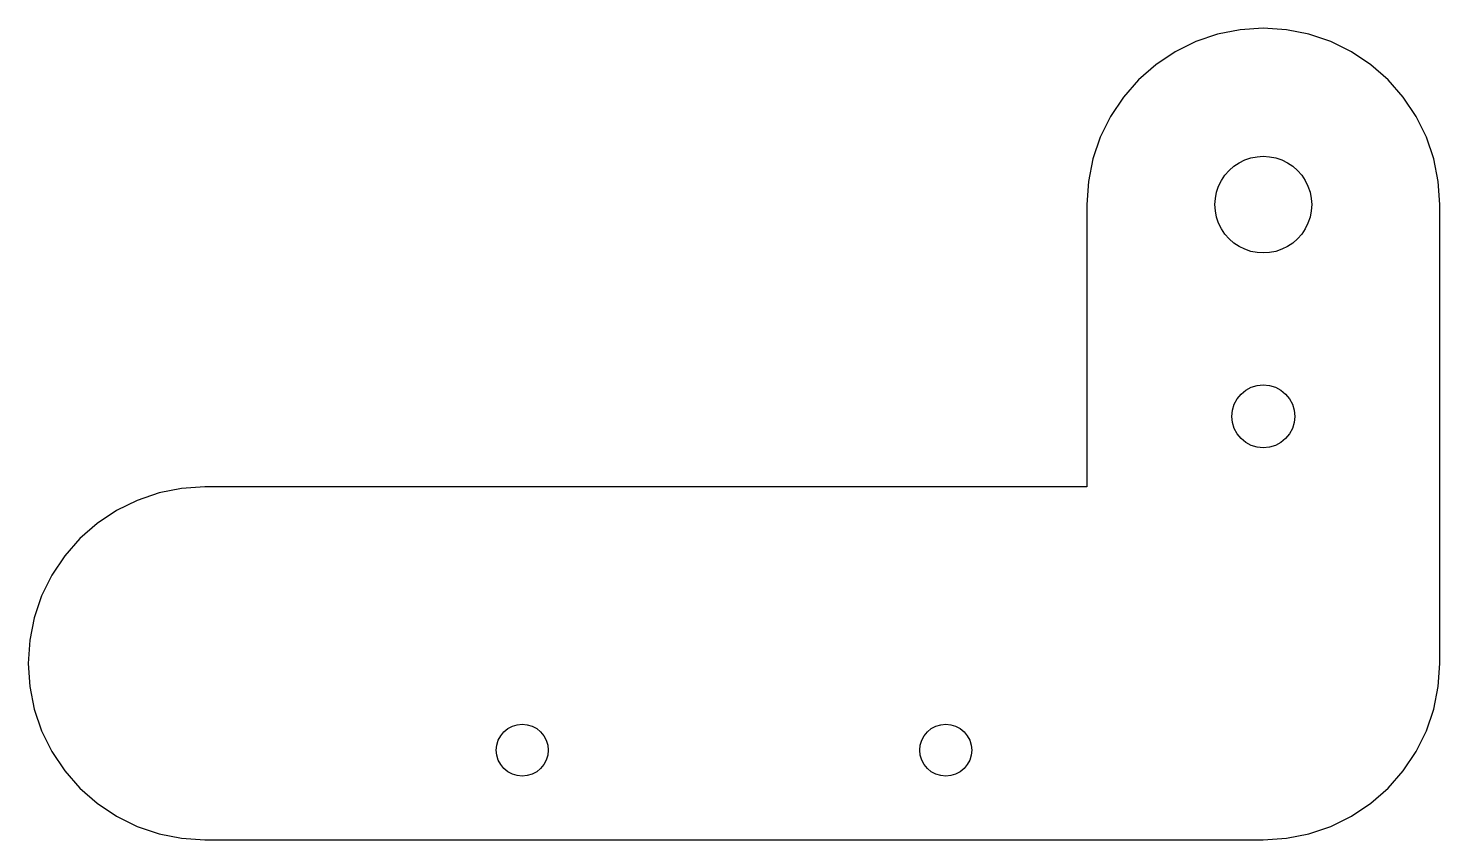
# Model space of a CAD drawing. Header units: millimetres. Extents: x 0 to 400, y 0 to 230.
import ezdxf

# ---------------------------------------------------------------- set-up
doc = ezdxf.new("R2010")
doc.units = ezdxf.units.MM

msp = doc.modelspace()

# ---------------------------------------------------------------- linework, layer by layer
for p, q in [((337.059, 228.296), (330.866, 226.194)), ((343.474, 229.572), (337.059, 228.296)), ((350, 230), (343.474, 229.572)), ((356.526, 229.572), (350, 230)), ((362.941, 228.296), (356.526, 229.572)), ((369.134, 226.194), (362.941, 228.296)), ((330.866, 226.194), (325, 223.301)), ((375, 223.301), (369.134, 226.194)), ((325, 223.301), (319.562, 219.668)), ((380.438, 219.668), (375, 223.301)), ((319.562, 219.668), (314.645, 215.355)), ((385.355, 215.355), (380.438, 219.668)), ((314.645, 215.355), (310.332, 210.438)), ((389.668, 210.438), (385.355, 215.355)), ((310.332, 210.438), (306.699, 205)), ((393.301, 205), (389.668, 210.438)), ((306.699, 205), (303.806, 199.134)), ((396.194, 199.134), (393.301, 205)), ((303.806, 199.134), (301.704, 192.941)), ((398.296, 192.941), (396.194, 199.134)), ((301.704, 192.941), (300.428, 186.526)), ((343.15, 191.865), (344.757, 192.657)), ((344.757, 192.657), (346.454, 193.233)), ((346.454, 193.233), (348.212, 193.583)), ((348.212, 193.583), (350, 193.7)), ((350, 193.7), (351.788, 193.583)), ((351.788, 193.583), (353.546, 193.233)), ((353.546, 193.233), (355.243, 192.657)), ((355.243, 192.657), (356.85, 191.865)), ((399.572, 186.526), (398.296, 192.941)), ((338.135, 186.85), (339.131, 188.34)), ((339.131, 188.34), (340.313, 189.687)), ((340.313, 189.687), (341.66, 190.869)), ((341.66, 190.869), (343.15, 191.865)), ((356.85, 191.865), (358.34, 190.869)), ((358.34, 190.869), (359.687, 189.687)), ((359.687, 189.687), (360.869, 188.34)), ((360.869, 188.34), (361.865, 186.85)), ((300.428, 186.526), (300, 180)), ((336.767, 183.546), (337.343, 185.243)), ((337.343, 185.243), (338.135, 186.85)), ((361.865, 186.85), (362.657, 185.243)), ((362.657, 185.243), (363.233, 183.546)), ((400, 180), (399.572, 186.526)), ((300, 180), (300, 100)), ((336.3, 180), (336.417, 181.788)), ((336.417, 178.212), (336.3, 180)), ((336.417, 181.788), (336.767, 183.546)), ((363.233, 183.546), (363.583, 181.788)), ((363.583, 181.788), (363.7, 180)), ((363.7, 180), (363.583, 178.212)), ((400, 50), (400, 180)), ((336.767, 176.454), (336.417, 178.212)), ((337.343, 174.757), (336.767, 176.454)), ((363.233, 176.454), (362.657, 174.757)), ((363.583, 178.212), (363.233, 176.454)), ((338.135, 173.15), (337.343, 174.757)), ((339.131, 171.66), (338.135, 173.15)), ((361.865, 173.15), (360.869, 171.66)), ((362.657, 174.757), (361.865, 173.15)), ((340.313, 170.313), (339.131, 171.66)), ((341.66, 169.131), (340.313, 170.313)), ((343.15, 168.135), (341.66, 169.131)), ((344.757, 167.343), (343.15, 168.135)), ((356.85, 168.135), (355.243, 167.343)), ((358.34, 169.131), (356.85, 168.135)), ((359.687, 170.313), (358.34, 169.131)), ((360.869, 171.66), (359.687, 170.313)), ((346.454, 166.767), (344.757, 167.343)), ((348.212, 166.417), (346.454, 166.767)), ((350, 166.3), (348.212, 166.417)), ((351.788, 166.417), (350, 166.3)), ((353.546, 166.767), (351.788, 166.417)), ((355.243, 167.343), (353.546, 166.767)), ((345.035, 127.431), (346.58, 128.257)), ((346.58, 128.257), (348.256, 128.766)), ((348.256, 128.766), (350, 128.938)), ((350, 128.938), (351.744, 128.766)), ((351.744, 128.766), (353.42, 128.257)), ((353.42, 128.257), (354.965, 127.431)), ((341.743, 123.42), (342.569, 124.965)), ((342.569, 124.965), (343.68, 126.32)), ((343.68, 126.32), (345.035, 127.431)), ((354.965, 127.431), (356.32, 126.32)), ((356.32, 126.32), (357.431, 124.965)), ((357.431, 124.965), (358.257, 123.42)), ((341.062, 120), (341.234, 121.744)), ((341.234, 118.256), (341.062, 120)), ((341.234, 121.744), (341.743, 123.42)), ((358.257, 123.42), (358.766, 121.744)), ((358.766, 121.744), (358.938, 120)), ((358.938, 120), (358.766, 118.256)), ((341.743, 116.58), (341.234, 118.256)), ((342.569, 115.035), (341.743, 116.58)), ((358.257, 116.58), (357.431, 115.035)), ((358.766, 118.256), (358.257, 116.58)), ((343.68, 113.68), (342.569, 115.035)), ((345.035, 112.569), (343.68, 113.68)), ((346.58, 111.743), (345.035, 112.569)), ((354.965, 112.569), (353.42, 111.743)), ((356.32, 113.68), (354.965, 112.569)), ((357.431, 115.035), (356.32, 113.68)), ((348.256, 111.234), (346.58, 111.743)), ((350, 111.062), (348.256, 111.234)), ((351.744, 111.234), (350, 111.062)), ((353.42, 111.743), (351.744, 111.234)), ((50, 100), (43.4737, 99.5722)), ((300, 100), (50, 100)), ((30.8658, 96.194), (25, 93.3013)), ((37.059, 98.2963), (30.8658, 96.194)), ((43.4737, 99.5722), (37.059, 98.2963)), ((25, 93.3013), (19.5619, 89.6677)), ((19.5619, 89.6677), (14.6447, 85.3553)), ((14.6447, 85.3553), (10.3323, 80.4381)), ((10.3323, 80.4381), (6.69873, 75)), ((6.69873, 75), (3.80602, 69.1342)), ((3.80602, 69.1342), (1.70371, 62.941)), ((1.70371, 62.941), (0.42776, 56.5263)), ((0.42776, 56.5263), (0, 50)), ((0, 50), (0.42776, 43.4737)), ((399.572, 43.4737), (400, 50)), ((0.42776, 43.4737), (1.70371, 37.059)), ((398.296, 37.059), (399.572, 43.4737)), ((1.70371, 37.059), (3.80602, 30.8658)), ((396.194, 30.8658), (398.296, 37.059)), ((135.917, 31.5113), (137.187, 32.1905)), ((137.187, 32.1905), (138.566, 32.6088)), ((138.566, 32.6088), (140, 32.75)), ((140, 32.75), (141.434, 32.6088)), ((141.434, 32.6088), (142.813, 32.1905)), ((142.813, 32.1905), (144.083, 31.5113)), ((255.917, 31.5113), (257.187, 32.1905)), ((257.187, 32.1905), (258.566, 32.6088)), ((258.566, 32.6088), (260, 32.75)), ((260, 32.75), (261.434, 32.6088)), ((261.434, 32.6088), (262.813, 32.1905)), ((262.813, 32.1905), (264.083, 31.5113)), ((3.80602, 30.8658), (6.69873, 25)), ((132.791, 26.8339), (133.209, 28.2127)), ((133.209, 28.2127), (133.889, 29.4834)), ((133.889, 29.4834), (134.803, 30.5972)), ((134.803, 30.5972), (135.917, 31.5113)), ((144.083, 31.5113), (145.197, 30.5972)), ((145.197, 30.5972), (146.111, 29.4834)), ((146.111, 29.4834), (146.791, 28.2127)), ((146.791, 28.2127), (147.209, 26.8339)), ((252.791, 26.8339), (253.209, 28.2127)), ((253.209, 28.2127), (253.889, 29.4834)), ((253.889, 29.4834), (254.803, 30.5972)), ((254.803, 30.5972), (255.917, 31.5113)), ((264.083, 31.5113), (265.197, 30.5972)), ((265.197, 30.5972), (266.111, 29.4834)), ((266.111, 29.4834), (266.791, 28.2127)), ((266.791, 28.2127), (267.209, 26.8339)), ((393.301, 25), (396.194, 30.8658)), ((6.69873, 25), (10.3323, 19.5619)), ((132.65, 25.4), (132.791, 26.8339)), ((132.791, 23.9661), (132.65, 25.4)), ((147.209, 26.8339), (147.35, 25.4)), ((147.35, 25.4), (147.209, 23.9661)), ((252.65, 25.4), (252.791, 26.8339)), ((252.791, 23.9661), (252.65, 25.4)), ((267.209, 26.8339), (267.35, 25.4)), ((267.35, 25.4), (267.209, 23.9661)), ((389.668, 19.5619), (393.301, 25)), ((133.209, 22.5873), (132.791, 23.9661)), ((133.889, 21.3166), (133.209, 22.5873)), ((134.803, 20.2028), (133.889, 21.3166)), ((135.917, 19.2887), (134.803, 20.2028)), ((145.197, 20.2028), (144.083, 19.2887)), ((146.111, 21.3166), (145.197, 20.2028)), ((146.791, 22.5873), (146.111, 21.3166)), ((147.209, 23.9661), (146.791, 22.5873)), ((253.209, 22.5873), (252.791, 23.9661)), ((253.889, 21.3166), (253.209, 22.5873)), ((254.803, 20.2028), (253.889, 21.3166)), ((255.917, 19.2887), (254.803, 20.2028)), ((265.197, 20.2028), (264.083, 19.2887)), ((266.111, 21.3166), (265.197, 20.2028)), ((266.791, 22.5873), (266.111, 21.3166)), ((267.209, 23.9661), (266.791, 22.5873)), ((10.3323, 19.5619), (14.6447, 14.6447)), ((137.187, 18.6095), (135.917, 19.2887)), ((138.566, 18.1912), (137.187, 18.6095)), ((140, 18.05), (138.566, 18.1912)), ((141.434, 18.1912), (140, 18.05)), ((142.813, 18.6095), (141.434, 18.1912)), ((144.083, 19.2887), (142.813, 18.6095)), ((257.187, 18.6095), (255.917, 19.2887)), ((258.566, 18.1912), (257.187, 18.6095)), ((260, 18.05), (258.566, 18.1912)), ((261.434, 18.1912), (260, 18.05)), ((262.813, 18.6095), (261.434, 18.1912)), ((264.083, 19.2887), (262.813, 18.6095)), ((385.355, 14.6447), (389.668, 19.5619)), ((14.6447, 14.6447), (19.5619, 10.3323)), ((380.438, 10.3323), (385.355, 14.6447)), ((19.5619, 10.3323), (25, 6.69873)), ((375, 6.69873), (380.438, 10.3323)), ((25, 6.69873), (30.8658, 3.80602)), ((369.134, 3.80602), (375, 6.69873)), ((30.8658, 3.80602), (37.059, 1.70371)), ((37.059, 1.70371), (43.4737, 0.42776)), ((43.4737, 0.42776), (50, 0)), ((50, 0), (350, 0)), ((350, 0), (356.526, 0.42776)), ((356.526, 0.42776), (362.941, 1.70371)), ((362.941, 1.70371), (369.134, 3.80602))]:
    msp.add_line(p, q)

doc.saveas('drawing.dxf')
